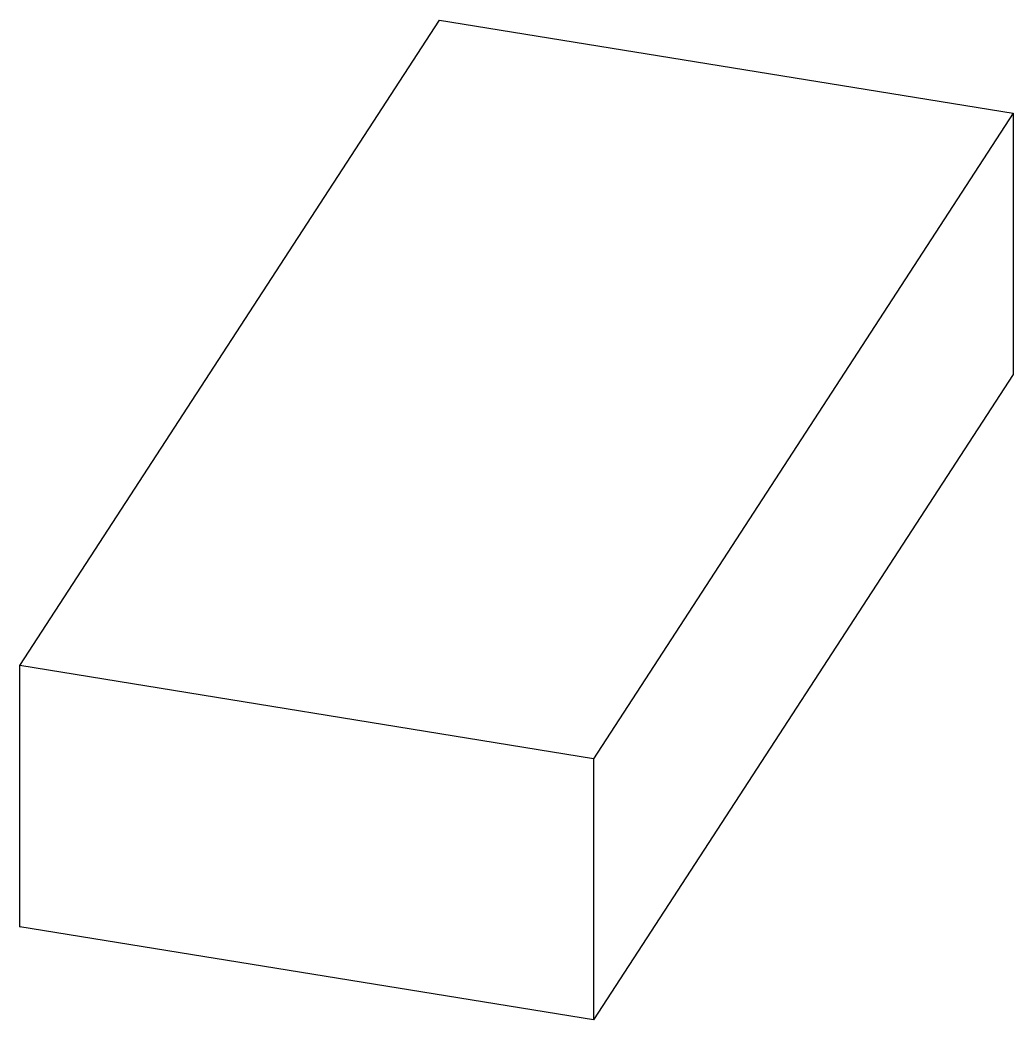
# Model space of a CAD drawing. Header units: metres. Extents: x -3.29 to 3.29, y -3.31 to 3.31.
import ezdxf

# ---------------------------------------------------------------- set-up
doc = ezdxf.new("R2010")
doc.units = ezdxf.units.M
doc.layers.add('VIEW', color=7, linetype='CONTINUOUS')
doc.layers.add('VIEW-PERFIL', color=7, linetype='CONTINUOUS')

msp = doc.modelspace()

# ---------------------------------------------------------------- linework, layer by layer
at = {"layer": 'VIEW'}
for p, q in [((3.2927, 2.6969), (0.5115, -1.5829)), ((0.5115, -1.5829), (-3.2927, -0.9648)), ((0.5115, -1.5829), (0.5115, -3.3149))]:
    msp.add_line(p, q, dxfattribs=at)
at = {"layer": 'VIEW-PERFIL'}
for p, q in [((-3.2927, -0.9648), (-0.5115, 3.3149)), ((-0.5115, 3.3149), (3.2927, 2.6969)), ((-0.5115, 3.3145), (-0.5115, 3.3149)), ((3.2927, 2.6969), (3.2927, 0.9648)), ((3.2927, 0.9648), (0.5115, -3.3149)), ((3.2924, 0.9649), (3.2927, 0.9648)), ((-3.2927, -2.6969), (-3.2927, -0.9648)), ((-3.2927, -2.6969), (-3.2924, -2.6965)), ((0.5115, -3.3149), (-3.2927, -2.6969))]:
    msp.add_line(p, q, dxfattribs=at)

doc.saveas('drawing.dxf')
